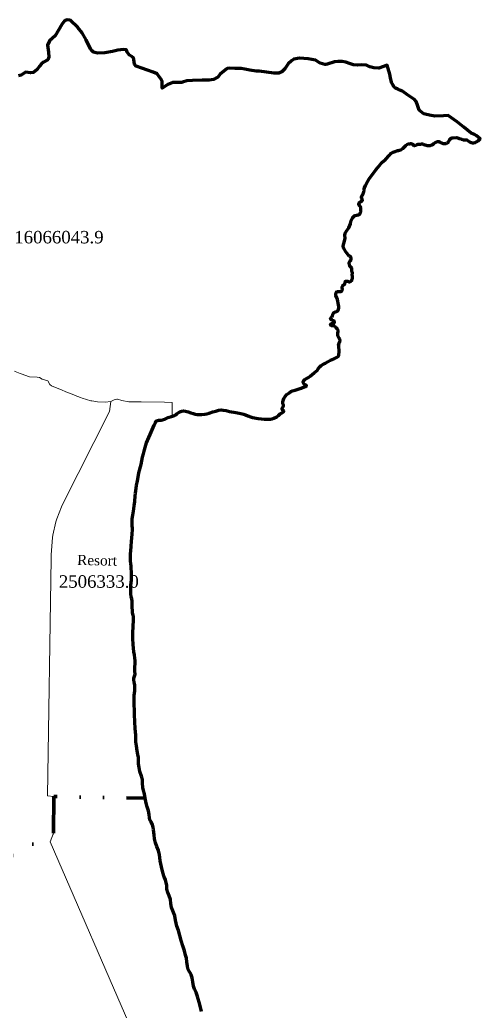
# Model space of a CAD drawing. Header units: metres. Extents: x 587838 to 605780, y 1326024 to 1346437.
# Drawn here: x 601625 to 605780, y 1334943 to 1343891 of the extents above; entities that cross this region are included whole.
import ezdxf
from ezdxf.enums import TextEntityAlignment as Align

# ---------------------------------------------------------------- set-up
doc = ezdxf.new("R2010")
doc.units = ezdxf.units.M
doc.header["$MEASUREMENT"] = 0
doc.linetypes.add('DGN Style 6', pattern=[990.708249, 0.520877, -208.350841, 364.613972, -208.350841, 0.520877, -208.350841])
for name, color, linetype, lineweight in [('DIEM', 7, 'Continuous', 0), ('Level 4', 7, 'Continuous', 0), ('Level 45', 7, 'Continuous', 0), ('Level 46', 7, 'Continuous', 0)]:
    doc.layers.add(name, color=color, linetype=linetype, lineweight=lineweight)
doc.styles.add('Style-Vntime', font='Vntime.shx')
doc.styles.add('Style-Vntimei', font='Vntimei.shx')
doc.linetypes.add('{Dg xa}', pattern='A,3,-1,[18,dgnlstyle-DUONGDC.shx,S=0.004992,R=0,X=0,Y=0],-1', length=5)

msp = doc.modelspace()

# ---------------------------------------------------------------- linework, layer by layer
at = {"layer": 'DIEM', "color": 7, "linetype": 'Continuous', "lineweight": 13}
msp.add_line((601635.649, 1340695.265), (601626.523, 1340698.902), dxfattribs=at)
at = {"layer": 'Level 4', "color": 5, "linetype": 'DGN Style 6', "lineweight": 80, "flags": 128}
msp.add_lwpolyline([(600870.307, 1335980.08), (600953.854444, 1336024.405295), (601193.763855, 1336151.686932), (601929.306064, 1336549.341055), (601931.013811, 1336879.982841), (602757.475, 1336865.907)], dxfattribs=at)
at = {"layer": 'Level 45', "color": 5, "linetype": 'Continuous', "lineweight": 70, "flags": 128}
msp.add_lwpolyline([(603265.155, 1334939.753), (603250.013, 1335001.782), (603228.001, 1335074.197), (603215.486, 1335110.925), (603201.973, 1335140.265), (603192.319, 1335166.922), (603185.757, 1335208.115), (603178.999, 1335243.278), (603170.706, 1335271.324), (603163.082, 1335288.989), (603149.45, 1335307.39), (603141.566, 1335324.506), (603137.419, 1335348.508), (603133.615, 1335388.088), (603127.976, 1335421.091), (603120.772, 1335449.415), (603110.977, 1335486.731), (603097.529, 1335531.65), (603081.034, 1335579.541), (603069.487, 1335625.578), (603055.769, 1335670.767), (603041.027, 1335710.478), (603030.206, 1335763.363), (603022.833, 1335803.717), (603012.852, 1335834.744), (602994.783, 1335877.967), (602987.187, 1335914.491), (602983.412, 1335951.892), (602972.611, 1335982.629), (602960.189, 1336012.808), (602952.398, 1336043.593), (602950.541, 1336079.912), (602946.962, 1336102.283), (602938.985, 1336126.778), (602927.411, 1336154.777), (602915.417, 1336193.155), (602903.507, 1336246.022), (602891.307, 1336299.709), (602884.586, 1336352.641), (602876.692, 1336391.625), (602862.807, 1336428.615), (602848.418, 1336462.045), (602840.301, 1336496.92), (602836.776, 1336535.41), (602832.106, 1336578.541), (602829.03, 1336603.922), (602823.028, 1336623.516), (602809.544, 1336651.216), (602799.722, 1336669.943), (602794.829, 1336688.196), (602792.797, 1336718.236), (602786.049, 1336752.589), (602775.732, 1336788.256), (602764.661, 1336819.264), (602757.475, 1336865.907), (602749.6, 1336903.531), (602741.789, 1336935.406), (602735.694, 1336961.839), (602732.99, 1337000.889), (602730.64, 1337033.928), (602724.489, 1337064.731), (602709.429, 1337107.172), (602700.771, 1337141.767), (602697.033, 1337175.888), (602697.18, 1337206.225), (602696.303, 1337231.094), (602690.72, 1337260.257), (602684.28, 1337291.88), (602677.122, 1337337.163), (602672.796, 1337374.275), (602672.01, 1337433.311), (602666.574, 1337492.271), (602663.775, 1337558.658), (602659.458, 1337616.278), (602660.471, 1337663.023), (602658.279, 1337704.542), (602655.425, 1337754.531), (602657.1, 1337793.086), (602662.279, 1337835.528), (602664.038, 1337867.524), (602662.396, 1337887.734), (602657.476, 1337908.437), (602653.868, 1337932.718), (602654.492, 1337948.037), (602660.548, 1337965.34), (602665.485, 1337984.264), (602663.787, 1338008.843), (602661.82, 1338033.413), (602662.387, 1338052.551), (602665.33, 1338077.467), (602665.245, 1338105.075), (602661.557, 1338128.416), (602661.598, 1338129.516), (602659.146, 1338159.766), (602655.049, 1338184.938), (602648.52, 1338251.148), (602644.431, 1338306.728), (602644.434, 1338353.324), (602648.505, 1338420.825), (602650.958, 1338467.409), (602650.957, 1338488.658), (602650.153, 1338505.827), (602647.704, 1338518.088), (602641.163, 1338537.703), (602637.897, 1338607.68), (602638.722, 1338624.018), (602637.901, 1338644.458), (602634.629, 1338664.069), (602629.727, 1338683.692), (602627.28, 1338708.212), (602627.277, 1338737.64), (602628.083, 1338788.055), (602631.345, 1338833.829), (602633.804, 1338865.704), (602632.983, 1338908.711), (602628.892, 1338939.773), (602628.893, 1338962.651), (602626.44, 1338981.452), (602624.811, 1339003.522), (602623.988, 1339033.76), (602624.81, 1339068.087), (602629.69, 1339134.787), (602632.948, 1339187.1), (602635.402, 1339213.256), (602640.307, 1339251.668), (602641.089, 1339287.295), (602641.086, 1339306.093), (602639.461, 1339321.623), (602638.639, 1339342.053), (602638.642, 1339366.571), (602640.27, 1339387.008), (602645.17, 1339419.701), (602651.712, 1339455.662), (602657.405, 1339502.743), (602662.301, 1339542.785), (602666.378, 1339593.458), (602668.681, 1339619.223), (602670.469, 1339639.23), (602679.416, 1339691.228), (602683.507, 1339714.122), (602690.035, 1339745.184), (602699.845, 1339800.761), (602718.603, 1339876.408), (602732.492, 1339942.61), (602739.84, 1339973.671), (602749.642, 1340009.629), (602768.398, 1340072.307), (602788, 1340119.705), (602800.255, 1340147.502), (602819.041, 1340189.191), (602837.02, 1340233.321), (602845.965, 1340250.282), (602849.751, 1340256.998), (602853.84, 1340267.013), (602862.265, 1340272.625), (602880.567, 1340276.388), (602901.647, 1340278.989), (602933.351, 1340285.259), (602951.979, 1340295.531), (602961.983, 1340300.772), (602973.975, 1340304.66), (602993.239, 1340310.592), (603021.546, 1340320.186), (603033.13, 1340325.444), (603043.496, 1340333.254), (603054.244, 1340342.844), (603069.131, 1340352.279), (603087.596, 1340359.392), (603103.358, 1340361.937), (603121.724, 1340360.171), (603144.296, 1340352.93), (603168.076, 1340344.119), (603189.058, 1340337.251), (603207.663, 1340332.724), (603226.828, 1340329.777), (603249.736, 1340328.656), (603266.894, 1340328.65), (603294.666, 1340332.904), (603312.997, 1340335.277), (603335.211, 1340341.646), (603368.429, 1340353.065), (603395.183, 1340360.27), (603420.167, 1340366.857), (603441.058, 1340369.457), (603461.386, 1340368.899), (603486.1, 1340364.436), (603516.37, 1340356.489), (603575.685, 1340345.316), (603620.564, 1340337.135), (603642.727, 1340331.465), (603661.531, 1340325.949), (603683.15, 1340316.129), (603706.539, 1340306.329), (603725.143, 1340301.212), (603776.932, 1340293.105), (603802.017, 1340290.233), (603830.462, 1340287.587), (603863.638, 1340285.197), (603886.326, 1340285.256), (603902.458, 1340288.791), (603916.402, 1340294.667), (603943.292, 1340307.592), (603958.951, 1340318.617), (603976.143, 1340333.81), (603992.982, 1340345.043), (604004.348, 1340352.072), (604007.035, 1340359.599), (604001.831, 1340365.864), (603993.849, 1340374.25), (603991.74, 1340385.671), (603998.148, 1340395.215), (604005.745, 1340403.787), (604004.055, 1340414.028), (603998.614, 1340424.032), (603997.658, 1340438.812), (604001.223, 1340455.827), (604006.957, 1340471.67), (604020.154, 1340491.347), (604036.148, 1340508.101), (604052.17, 1340522.295), (604072.341, 1340536.135), (604086.485, 1340541.612), (604110.28, 1340548.59), (604137.206, 1340557.374), (604163.352, 1340566.15), (604190.26, 1340577.504), (604205.983, 1340582.409), (604211.048, 1340588.584), (604208.042, 1340592.887), (604198.908, 1340598.315), (604192.752, 1340601.8), (604183.316, 1340616.097), (604183.232, 1340623.407), (604183.205, 1340625.957), (604187.634, 1340636.072), (604196.992, 1340645.643), (604212.089, 1340654.688), (604229.355, 1340663.172), (604246.575, 1340675.795), (604263.187, 1340689.788), (604282.15, 1340705.59), (604307.367, 1340726.785), (604319.249, 1340740.333), (604332.873, 1340757.459), (604346.135, 1340771.216), (604368.267, 1340785.665), (604383.772, 1340793.14), (604402.791, 1340804.211), (604430.042, 1340818.915), (604457.94, 1340830.079), (604483.849, 1340842.204), (604498.128, 1340853.41), (604505.498, 1340864.942), (604506.649, 1340898.799), (604505.476, 1340949.536), (604501.808, 1340962.148), (604501.898, 1340962.388), (604505.524, 1340968.734), (604509.139, 1340974.76), (604511.853, 1340979.588), (604514.569, 1340986.235), (604515.473, 1340991.073), (604515.468, 1340996.503), (604514.873, 1341001.933), (604512.459, 1341007.675), (604509.743, 1341012.197), (604500.197, 1341026.475), (604495.738, 1341038.648), (604495.628, 1341049.297), (604496.474, 1341055.166), (604496.472, 1341063.925), (604497.374, 1341077.213), (604497.37, 1341084.153), (604496.765, 1341089.283), (604495.259, 1341094.114), (604493.154, 1341098.645), (604490.437, 1341102.567), (604487.421, 1341106.49), (604481.077, 1341112.235), (604476.561, 1341115.849), (604471.734, 1341119.473), (604461.33, 1341124.922), (604449.714, 1341128.423), (604441.567, 1341130.23), (604436.139, 1341132.655), (604433.122, 1341134.757), (604430.715, 1341138.079), (604430.097, 1341140.5), (604430.409, 1341143.219), (604431.011, 1341144.719), (604433.733, 1341147.136), (604435.844, 1341148.354), (604438.254, 1341149.252), (604442.474, 1341149.548), (604447.304, 1341149.553), (604453.034, 1341150.158), (604456.945, 1341151.374), (604460.566, 1341153.181), (604462.688, 1341155.289), (604463.589, 1341156.498), (604464.502, 1341160.117), (604465.095, 1341163.136), (604464.498, 1341166.456), (604463.59, 1341168.877), (604461.483, 1341171.589), (604459.675, 1341173.4), (604452.917, 1341175.316), (604443.683, 1341180.844), (604437.646, 1341183.259), (604434.329, 1341186.582), (604431.922, 1341190.204), (604430.406, 1341193.515), (604430.408, 1341195.635), (604430.428, 1341195.695), (604430.708, 1341196.535), (604431.311, 1341198.954), (604432.522, 1341200.463), (604434.033, 1341201.971), (604436.736, 1341204.989), (604439.758, 1341208.306), (604443.382, 1341212.242), (604445.194, 1341214.95), (604447.297, 1341218.268), (604448.209, 1341220.987), (604448.813, 1341225.216), (604450.021, 1341233.374), (604452.726, 1341239.711), (604456.351, 1341245.137), (604457.863, 1341247.256), (604461.175, 1341249.973), (604467.207, 1341252.987), (604473.239, 1341255.101), (604480.79, 1341257.524), (604486.822, 1341259.928), (604491.354, 1341262.954), (604495.268, 1341267.18), (604498.282, 1341271.707), (604500.696, 1341276.234), (604504.539, 1341290.9), (604504.202, 1341304.639), (604498.179, 1341333.632), (604494.455, 1341351.344), (604491.139, 1341365.896), (604485.464, 1341381.62), (604478.634, 1341402.915), (604477.419, 1341408.635), (604477.423, 1341412.875), (604477.719, 1341419.514), (604479.535, 1341425.852), (604481.649, 1341430.98), (604484.062, 1341433.997), (604486.774, 1341436.104), (604490.705, 1341437.621), (604496.426, 1341439.425), (604501.825, 1341439.39), (604515.434, 1341438.528), (604520.263, 1341438.534), (604523.883, 1341439.13), (604526.294, 1341440.038), (604530.216, 1341442.754), (604531.719, 1341445.772), (604534.142, 1341449.7), (604535.947, 1341454.828), (604536.552, 1341460.257), (604535.653, 1341472.337), (604535.036, 1341475.957), (604535.651, 1341481.386), (604538.357, 1341487.433), (604541.681, 1341492.87), (604545.004, 1341496.486), (604554.269, 1341502.337), (604556.081, 1341504.145), (604558.504, 1341507.773), (604559.396, 1341510.492), (604560.31, 1341515.321), (604560.615, 1341520.75), (604562.42, 1341525.578), (604564.233, 1341528.896), (604566.044, 1341531.024), (604568.446, 1341532.832), (604571.466, 1341533.429), (604577.205, 1341532.834), (604581.734, 1341531.62), (604588.66, 1341528.604), (604593.489, 1341527.089), (604598.918, 1341526.794), (604602.538, 1341527.701), (604608.27, 1341530.106), (604614.313, 1341533.73), (604618.826, 1341537.355), (604622.15, 1341541.582), (604623.762, 1341544.28), (604626.969, 1341562.606), (604627.584, 1341568.045), (604627.577, 1341572.265), (604626.972, 1341577.405), (604625.456, 1341581.926), (604624.861, 1341586.446), (604624.855, 1341591.585), (604625.769, 1341595.204), (604626.971, 1341598.233), (604628.485, 1341602.761), (604628.478, 1341605.471), (604627.88, 1341608.191), (604625.774, 1341612.113), (604623.958, 1341615.744), (604621.841, 1341619.656), (604620.943, 1341621.467), (604620.337, 1341625.997), (604620.341, 1341630.527), (604620.637, 1341636.256), (604621.541, 1341640.795), (604622.154, 1341644.724), (604622.147, 1341648.044), (604621.24, 1341651.064), (604618.833, 1341654.076), (604614.906, 1341656.489), (604608.57, 1341660.415), (604605.553, 1341663.428), (604604.355, 1341665.248), (604603.138, 1341668.869), (604602.542, 1341672.79), (604601.935, 1341676.41), (604601.328, 1341679.74), (604600.731, 1341682.75), (604596.972, 1341694.113), (604596.897, 1341700.423), (604599.573, 1341706.98), (604606.58, 1341715.342), (604610.083, 1341719.059), (604612.486, 1341722.376), (604614.6, 1341726.304), (604615.202, 1341729.323), (604616.106, 1341733.252), (604616.41, 1341737.772), (604616.113, 1341741.092), (604614.897, 1341745.022), (604613.09, 1341748.644), (604609.465, 1341753.167), (604606.757, 1341754.979), (604601.931, 1341759.213), (604597.713, 1341761.617), (604592.876, 1341764.341), (604591.577, 1341765.412), (604587.751, 1341768.566), (604577.866, 1341784.473), (604569.049, 1341797.79), (604555.438, 1341817.771), (604545.804, 1341834.499), (604544.73, 1341851.358), (604556.217, 1341893.225), (604560.183, 1341921.689), (604558.363, 1341943.329), (604561.494, 1341966.604), (604577.943, 1341988.437), (604595.016, 1342014.799), (604608.626, 1342049.024), (604613.97, 1342075.247), (604627.865, 1342104.052), (604649.972, 1342124.15), (604667.325, 1342129.464), (604675.176, 1342130.367), (604683.617, 1342132.479), (604688.449, 1342134.594), (604692.671, 1342137.91), (604695.094, 1342140.628), (604697.197, 1342144.555), (604698.71, 1342148.484), (604700.516, 1342154.222), (604702.632, 1342161.759), (604703.529, 1342169.308), (604703.837, 1342177.457), (604703.842, 1342183.796), (604703.53, 1342191.646), (604702.025, 1342197.077), (604699.611, 1342203.418), (604694.16, 1342213.223), (604688.735, 1342217.437), (604685.419, 1342222.57), (604684.505, 1342228.31), (604685.11, 1342234.049), (604687.225, 1342239.477), (604690.848, 1342243.103), (604693.559, 1342244.911), (604698.991, 1342247.626), (604702.913, 1342249.442), (604707.735, 1342252.157), (604710.146, 1342253.975), (604713.469, 1342257.291), (604716.783, 1342261.718), (604716.776, 1342265.038), (604715.871, 1342270.768), (604713.756, 1342275.6), (604710.441, 1342280.432), (604708.937, 1342287.073), (604708.941, 1342291.303), (604710.747, 1342298.241), (604713.462, 1342303.978), (604718.288, 1342310.623), (604721.912, 1342315.149), (604726.128, 1342322.995), (604728.545, 1342330.552), (604730.051, 1342337.19), (604731.558, 1342345.338), (604732.774, 1342351.976), (604734.284, 1342362.244), (604734.278, 1342367.074), (604736.386, 1342376.131), (604746.524, 1342396.17), (604758.104, 1342419.428), (604779.006, 1342455.936), (604810.765, 1342501.393), (604841.458, 1342539.222), (604855.494, 1342557.907), (604893.833, 1342603.478), (604926.466, 1342632.006), (604960.738, 1342669.282), (604970.408, 1342680.952), (604975.231, 1342684.867), (604980.364, 1342688.502), (604988.208, 1342693.325), (604995.75, 1342696.348), (605003.592, 1342699.37), (605012.044, 1342702.692), (605020.486, 1342705.704), (605028.328, 1342708.417), (605037.08, 1342710.838), (605046.731, 1342712.949), (605052.462, 1342714.764), (605062.724, 1342717.474), (605072.388, 1342723.285), (605083.345, 1342731.294), (605096.626, 1342744.451), (605107.936, 1342756), (605124.055, 1342768.104), (605129.487, 1342770.219), (605134.918, 1342771.734), (605140.348, 1342772.629), (605147.588, 1342773.242), (605154.228, 1342773.836), (605158.148, 1342773.842), (605161.167, 1342772.93), (605166.004, 1342770.515), (605169.322, 1342767.802), (605175.346, 1342761.757), (605177.763, 1342759.645), (605180.482, 1342758.143), (605182.891, 1342757.541), (605187.72, 1342757.236), (605191.94, 1342757.543), (605196.771, 1342758.748), (605202.202, 1342760.563), (605209.145, 1342763.876), (605213.656, 1342765.692), (605217.887, 1342767.498), (605223.318, 1342768.413), (605227.837, 1342768.409), (605232.057, 1342768.095), (605237.486, 1342767.8), (605240.506, 1342768.097), (605242.017, 1342769.006), (605245.337, 1342769.923), (605248.658, 1342770.519), (605252.878, 1342771.415), (605256.198, 1342771.732), (605260.118, 1342771.419), (605263.736, 1342769.606), (605267.663, 1342767.502), (605273.091, 1342765.087), (605281.238, 1342762.67), (605291.444, 1342759.361), (605300.082, 1342757.823), (605306.421, 1342756.907), (605312.45, 1342756.912), (605321.199, 1342756.314), (605327.239, 1342756.608), (605332.969, 1342757.823), (605337.79, 1342759.328), (605343.832, 1342761.743), (605348.654, 1342764.158), (605355.288, 1342768.692), (605361.633, 1342774.725), (605369.767, 1342780.457), (605381.843, 1342787.706), (605391.786, 1342791.926), (605395.107, 1342793.143), (605398.427, 1342794.05), (605403.257, 1342793.736), (605407.476, 1342792.842), (605411.714, 1342791.028), (605416.831, 1342788.314), (605432.032, 1342780.72), (605437.459, 1342777.706), (605442.887, 1342775.891), (605446.806, 1342774.987), (605453.754, 1342773.781), (605463.704, 1342773.782), (605468.833, 1342774.077), (605473.364, 1342775.593), (605478.176, 1342777.708), (605483.008, 1342780.124), (605487.841, 1342784.349), (605493.867, 1342791.293), (605497.192, 1342796.719), (605500.507, 1342802.456), (605503.832, 1342808.502), (605508.047, 1342814.228), (605511.37, 1342817.854), (605514.382, 1342820.272), (605517.104, 1342822.079), (605520.725, 1342823.885), (605525.846, 1342825.101), (605535.707, 1342827.311), (605568.035, 1342827.642), (605585.88, 1342823.586), (605591.607, 1342821.481), (605603.083, 1342817.86), (605609.71, 1342815.444), (605614.238, 1342813.33), (605620.575, 1342810.615), (605625.403, 1342808.8), (605635.69, 1342806.651), (605643.58, 1342806.734), (605649.48, 1342807.578), (605656.189, 1342807.652), (605663.306, 1342804.956), (605671.261, 1342799.519), (605683.981, 1342789.788), (605698.244, 1342783.226), (605710.091, 1342781.775), (605721.52, 1342781.884), (605735.302, 1342784.402), (605747.847, 1342791.239), (605761.954, 1342800.456), (605774.063, 1342811.234), (605780.259, 1342818.158), (605743.369, 1342847.859), (605729.968, 1342856.481), (605699.532, 1342869.278), (605631.667, 1342922.286), (605571.356, 1342970.817), (605490.825, 1343028.567), (605448.486, 1343025.856), (605370.18, 1343022.728), (605322, 1343029.791), (605282.601, 1343038.857), (605273.165, 1343041.745), (605228.371, 1343076.854), (605215.513, 1343121.922), (605201.692, 1343152.762), (605186.622, 1343172.944), (605123.106, 1343215.169), (605080.019, 1343247.436), (605055.779, 1343256.588), (605036.828, 1343264.825), (605017.299, 1343275.032), (605001.742, 1343287.225), (604994.685, 1343300.541), (604983.664, 1343320.649), (604976.033, 1343340.474), (604969.838, 1343367.378), (604964.489, 1343400.23), (604941.916, 1343482.105), (604865.976, 1343454.657), (604819.624, 1343459.199), (604783.665, 1343467.251), (604755.551, 1343482.276), (604709.927, 1343485.717), (604674.987, 1343481.87), (604636.162, 1343484.325), (604601.715, 1343495.996), (604566.781, 1343509.607), (604534.749, 1343516.416), (604495.922, 1343516.452), (604463.89, 1343511.151), (604398.776, 1343490.583), (604388.024, 1343487.433), (604376.995, 1343486.983), (604335.75, 1343499.63), (604294.038, 1343526.336), (604227.064, 1343538.517), (604150.386, 1343545.377), (604099.421, 1343535.244), (604076.11, 1343521.207), (604045.996, 1343492.627), (604017.317, 1343448.047), (603991.114, 1343420.603), (603962.437, 1343409.79), (603918.761, 1343410.31), (603786.038, 1343429.081), (603756.939, 1343427.757), (603701.482, 1343436.578), (603657.073, 1343445.218), (603621.612, 1343451.7), (603590.806, 1343453.168), (603565.367, 1343452.831), (603520.302, 1343454.553), (603496.012, 1343452.145), (603433.209, 1343400.047), (603411.937, 1343374.148), (603373.911, 1343353.145), (603334.369, 1343347.542), (603269.383, 1343346.702), (603184.786, 1343342.71), (603131.819, 1343341.118), (603093.221, 1343329.655), (603085.579, 1343326.762), (603066.339, 1343324.65), (603060.18, 1343325.695), (603004.943, 1343324.196), (602961.362, 1343308.157), (602910.803, 1343273.057), (602908.685, 1343274.468), (602910.817, 1343320.213), (602911.013, 1343326.612), (602909.141, 1343336.033), (602897.893, 1343358.742), (602886.269, 1343375.141), (602865.016, 1343402.699), (602828.495, 1343420.321), (602673.975, 1343472.969), (602661.233, 1343491.419), (602654.563, 1343534.352), (602650.875, 1343546.764), (602635.788, 1343559.187), (602614.981, 1343572.285), (602593.858, 1343599.802), (602586.218, 1343620.368), (602556.493, 1343623.455), (602508.45, 1343616.099), (602460.944, 1343605.404), (602391.308, 1343593.539), (602325.051, 1343590.6), (602289.602, 1343599.762), (602276.304, 1343611.713), (602262.712, 1343630.674), (602222.69, 1343711.435), (602186.959, 1343773.283), (602149.827, 1343821.763), (602077.733, 1343887.764), (602051.998, 1343891.298), (602032.835, 1343886.436), (602027.322, 1343882.691), (602004.544, 1343850.054), (601944.495, 1343747.897), (601892.596, 1343701.339), (601874.092, 1343662.739), (601882.902, 1343598.606), (601887.991, 1343553.964), (601878.091, 1343531.175), (601839.904, 1343509.762), (601819.322, 1343494.882), (601801.753, 1343473.02), (601782.016, 1343441.51), (601748.884, 1343414.633), (601722.074, 1343412.998), (601676.724, 1343419.749), (601635.433, 1343393.219), (601613.356, 1343384.56)], dxfattribs=at)
at = {"layer": 'Level 46', "color": 1, "linetype": '{Dg xa}', "lineweight": 0, "ltscale": 25}
for p, q in [((601711.112, 1340669.466), (601635.649, 1340695.265)), ((601780.596, 1340666.532), (601711.112, 1340669.466)), ((601947.526, 1340570.956), (602000, 1340550.046)), ((602000, 1340550.046), (602038.778, 1340534.592)), ((602038.778, 1340534.592), (602096.79, 1340511.472)), ((602096.79, 1340511.472), (602140.548, 1340494.034)), ((602446.147, 1340447.194), (602433.630605, 1340356.553354)), ((602499.534983, 1340467.539), (602506.345603, 1340467.539)), ((602506.345603, 1340467.539), (602546.416122, 1340455.891916)), ((602546.416122, 1340455.891916), (602608.262895, 1340443.515957)), ((602608.262895, 1340443.515957), (602720.406897, 1340444.221455)), ((602720.406897, 1340444.221455), (602931.845553, 1340439.588971)), ((602931.845553, 1340439.588971), (603000, 1340436.907)), ((603000, 1340417.396), (603000, 1340436.907)), ((603000, 1340417.396), (603000, 1340312.883484)), ((602433.630605, 1340356.553354), (602009.930952, 1339515.632168)), ((602000.824808, 1339495.680242), (601959.45124, 1339388.389884)), ((602009.930952, 1339515.632168), (602000.824808, 1339495.680242)), ((601950.889484, 1339359.537098), (601923.364844, 1339240.485604)), ((601959.45124, 1339388.389884), (601950.889484, 1339359.537098)), ((601919.70259, 1339217.773412), (601907.569313, 1339061.578332)), ((601923.364844, 1339240.485604), (601919.70259, 1339217.773412)), ((601906.958937, 1339027.58505), (601875.029694, 1336885.378233)), ((601907.569313, 1339061.578332), (601906.958937, 1339027.58505)), ((601875.029694, 1336885.378233), (601931.013811, 1336879.982841)), ((601929.306064, 1336549.341055), (601898.586893, 1336472.458368)), ((601898.586893, 1336472.458368), (602766.8297, 1334468.944941))]:
    msp.add_line(p, q, dxfattribs=at)
at = {"layer": 'Level 46', "color": 1, "linetype": '{Dg xa}', "lineweight": 0, "ltscale": 25, "flags": 128}
for points in [[(601626.523, 1340698.902), (601581.24, 1340717.45), (601575.174, 1340720.132)], [(601877.194, 1340634.035), (601827.534, 1340646.78), (601802.2, 1340661.91), (601780.596, 1340666.532)], [(601947.526, 1340570.956), (601909.22, 1340586.22), (601895.51, 1340599.57), (601877.194, 1340634.035)], [(602125.577, 1340500), (602171.17, 1340481.83), (602188.924, 1340475), (602265.891, 1340453.06), (602273.96, 1340451.4), (602326.268, 1340443.233), (602396.521, 1340440.054), (602446.147, 1340447.194), (602475.22, 1340460.17), (602487.884, 1340465.259), (602499.534983, 1340467.539)]]:
    msp.add_lwpolyline(points, dxfattribs=at)

# ---------------------------------------------------------------- texts
at = {"layer": 'DIEM', "color": 7, "linetype": 'Continuous', "lineweight": 13, "style": 'Style-Vntime'}
for s, p in [('16066043.9', (601574.748167, 1341929.665819)), ('2506333.0', (601977.072508, 1338821.320353))]:
    msp.add_text(s, height=112.41, dxfattribs=at).set_placement(p, align=Align.MIDDLE_LEFT)
at = {"layer": 'Level 4', "color": 1, "linetype": 'Continuous', "lineweight": 0, "style": 'Style-Vntimei'}
msp.add_text('Resort', height=91.369998, rotation=358.870492, dxfattribs=at).set_placement((602142.106825, 1339016.326819), align=Align.MIDDLE_LEFT)

doc.saveas('drawing.dxf')
